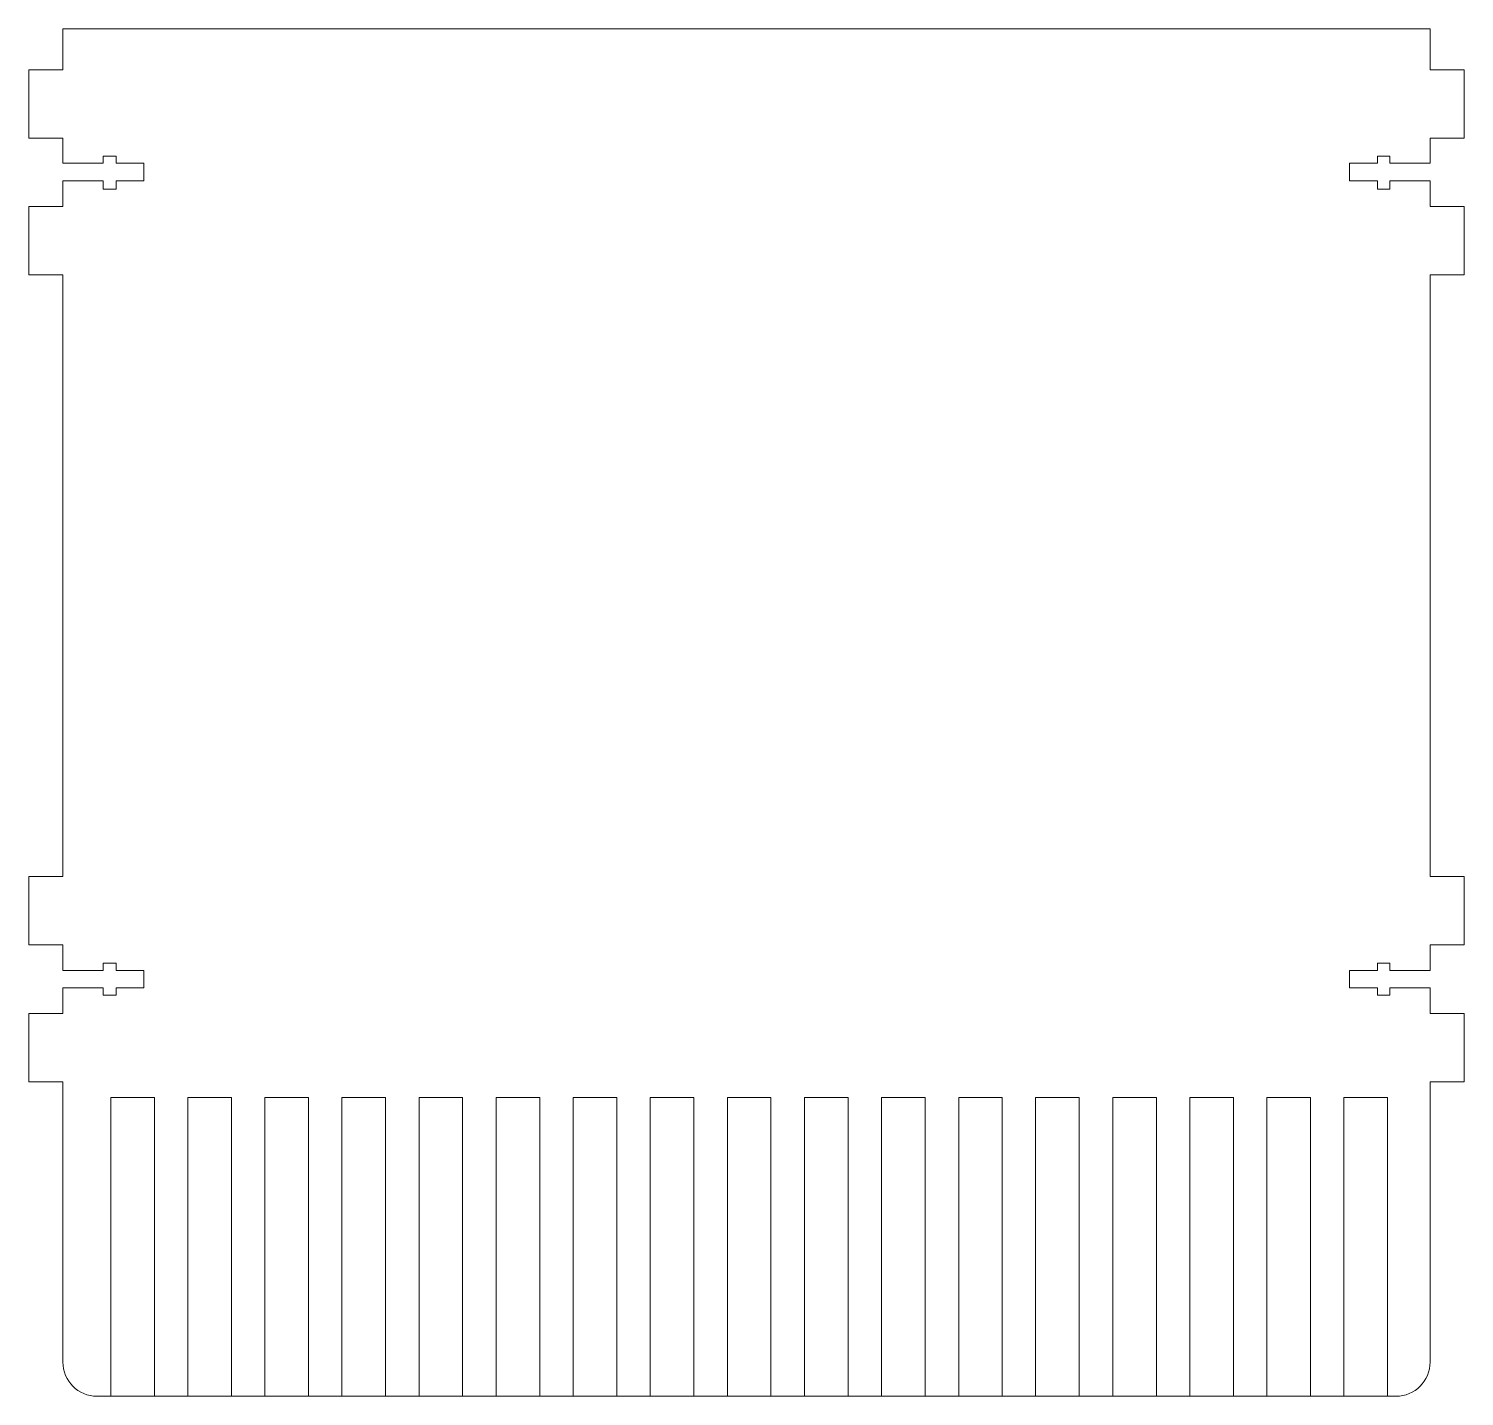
# Model space of a CAD drawing. Header units: inches. Extents: x -5.2 to 5.2, y -5 to 5.
import ezdxf

# ---------------------------------------------------------------- set-up
doc = ezdxf.new("R2010")
doc.units = ezdxf.units.IN
doc.header["$MEASUREMENT"] = 0

msp = doc.modelspace()

# ---------------------------------------------------------------- linework, layer by layer
at = {"color": 7, "linetype": 'Continuous', "lineweight": 15}
for p, q in [((-5, 5), (-5, 4.7)), ((5, 5), (-5, 5)), ((5, 4.7), (5, 5)), ((-5.25, 4.2), (-5.25, 4.7)), ((-5.25, 4.7), (-5, 4.7)), ((5.25, 4.7), (5, 4.7)), ((5.25, 4.7), (5.25, 4.2)), ((-5.25, 4.2), (-5, 4.2)), ((-5, 4.2), (-5, 4.017)), ((5.25, 4.2), (5, 4.2)), ((5, 4.017), (5, 4.2)), ((-5, 4.017), (-4.705, 4.017)), ((-4.611, 4.067), (-4.705, 4.067)), ((-4.705, 4.067), (-4.705, 4.017)), ((-4.611, 4.067), (-4.611, 4.017)), ((-4.611, 4.017), (-4.409, 4.017)), ((-4.409, 4.017), (-4.409, 3.887)), ((4.615, 4.017), (4.41, 4.017)), ((4.41, 3.887), (4.41, 4.017)), ((4.705, 4.067), (4.615, 4.067)), ((4.615, 4.017), (4.615, 4.067)), ((4.705, 4.017), (4.705, 4.067)), ((5, 4.017), (4.705, 4.017)), ((-5, 3.887), (-5, 3.7)), ((-5, 3.887), (-4.705, 3.887)), ((-4.705, 3.887), (-4.705, 3.827)), ((-4.611, 3.887), (-4.611, 3.827)), ((-4.611, 3.887), (-4.409, 3.887)), ((4.615, 3.887), (4.41, 3.887)), ((4.615, 3.827), (4.615, 3.887)), ((4.705, 3.827), (4.705, 3.887)), ((5, 3.887), (4.705, 3.887)), ((5, 3.7), (5, 3.887)), ((-4.611, 3.827), (-4.705, 3.827)), ((4.705, 3.827), (4.615, 3.827)), ((-5.25, 3.2), (-5.25, 3.7)), ((-5.25, 3.7), (-5, 3.7)), ((5.25, 3.7), (5, 3.7)), ((5.25, 3.7), (5.25, 3.2)), ((-5.25, 3.2), (-5, 3.2)), ((-5, 3.2), (-5, -1.2)), ((5.25, 3.2), (5, 3.2)), ((5, -1.2), (5, 3.2)), ((-5.25, -1.7), (-5.25, -1.2)), ((-5.25, -1.2), (-5, -1.2)), ((5.25, -1.2), (5, -1.2)), ((5.25, -1.2), (5.25, -1.7)), ((-5.25, -1.7), (-5, -1.7)), ((-5, -1.7), (-5, -1.887)), ((5.25, -1.7), (5, -1.7)), ((5, -1.887), (5, -1.7)), ((-5, -1.887), (-4.705, -1.887)), ((-4.705, -1.832), (-4.61, -1.832)), ((-4.705, -1.832), (-4.705, -1.887)), ((-4.61, -1.832), (-4.61, -1.887)), ((-4.61, -1.887), (-4.409, -1.887)), ((-4.409, -2.013), (-4.409, -1.887)), ((4.41, -1.887), (4.615, -1.887)), ((4.41, -1.887), (4.41, -2.013)), ((4.615, -1.832), (4.705, -1.832)), ((4.615, -1.832), (4.615, -1.887)), ((4.705, -1.832), (4.705, -1.887)), ((4.705, -1.887), (5, -1.887)), ((-5, -2.013), (-5, -2.2)), ((-5, -2.013), (-4.705, -2.013)), ((-4.705, -2.013), (-4.705, -2.068)), ((-4.705, -2.068), (-4.61, -2.068)), ((-4.61, -2.013), (-4.61, -2.068)), ((-4.61, -2.013), (-4.409, -2.013)), ((4.41, -2.013), (4.615, -2.013)), ((4.615, -2.013), (4.615, -2.068)), ((4.615, -2.068), (4.705, -2.068)), ((4.705, -2.013), (4.705, -2.068)), ((4.705, -2.013), (5, -2.013)), ((5, -2.2), (5, -2.013)), ((-5.25, -2.7), (-5.25, -2.2)), ((-5.25, -2.2), (-5, -2.2)), ((5.25, -2.2), (5, -2.2)), ((5.25, -2.2), (5.25, -2.7)), ((-5.25, -2.7), (-5, -2.7)), ((-5, -2.7), (-5, -4.75)), ((5.25, -2.7), (5, -2.7)), ((5, -4.75), (5, -2.7)), ((-4.331, -2.815), (-4.65, -2.815)), ((-4.65, -2.815), (-4.65, -5)), ((-4.331, -5), (-4.331, -2.815)), ((-3.767, -2.815), (-4.086, -2.815)), ((-4.086, -2.815), (-4.086, -5)), ((-3.767, -5), (-3.767, -2.815)), ((-3.204, -2.815), (-3.522, -2.815)), ((-3.522, -2.815), (-3.522, -5)), ((-3.204, -5), (-3.204, -2.815)), ((-2.64, -2.815), (-2.959, -2.815)), ((-2.959, -2.815), (-2.959, -5)), ((-2.64, -5), (-2.64, -2.815)), ((-2.076, -2.815), (-2.395, -2.815)), ((-2.395, -2.815), (-2.395, -5)), ((-2.076, -5), (-2.076, -2.815)), ((-1.512, -2.815), (-1.831, -2.815)), ((-1.831, -2.815), (-1.831, -5)), ((-1.512, -5), (-1.512, -2.815)), ((-0.948, -2.815), (-1.267, -2.815)), ((-1.267, -2.815), (-1.267, -5)), ((-0.948, -5), (-0.948, -2.815)), ((-0.385, -2.815), (-0.704, -2.815)), ((-0.704, -2.815), (-0.704, -5)), ((-0.385, -5), (-0.385, -2.815)), ((0.179, -2.815), (-0.14, -2.815)), ((-0.14, -2.815), (-0.14, -5)), ((0.179, -5), (0.179, -2.815)), ((0.743, -2.815), (0.424, -2.815)), ((0.424, -2.815), (0.424, -5)), ((0.743, -5), (0.743, -2.815)), ((1.307, -2.815), (0.988, -2.815)), ((0.988, -2.815), (0.988, -5)), ((1.307, -5), (1.307, -2.815)), ((1.87, -2.815), (1.552, -2.815)), ((1.552, -2.815), (1.552, -5)), ((1.87, -5), (1.87, -2.815)), ((2.434, -2.815), (2.115, -2.815)), ((2.115, -2.815), (2.115, -5)), ((2.434, -5), (2.434, -2.815)), ((2.998, -2.815), (2.679, -2.815)), ((2.679, -2.815), (2.679, -5)), ((2.998, -5), (2.998, -2.815)), ((3.562, -2.815), (3.243, -2.815)), ((3.243, -2.815), (3.243, -5)), ((3.562, -5), (3.562, -2.815)), ((4.126, -2.815), (3.807, -2.815)), ((3.807, -2.815), (3.807, -5)), ((4.126, -5), (4.126, -2.815)), ((4.689, -2.815), (4.37, -2.815)), ((4.37, -2.815), (4.37, -5)), ((4.689, -5), (4.689, -2.815)), ((-4.75, -5), (4.75, -5))]:
    msp.add_line(p, q, dxfattribs=at)
for centre, start, end in [((-4.75, -4.75), 180, 270), ((4.75, -4.75), 270, 0)]:
    msp.add_arc(centre, 0.25, start, end, dxfattribs=at)

doc.saveas('drawing.dxf')
